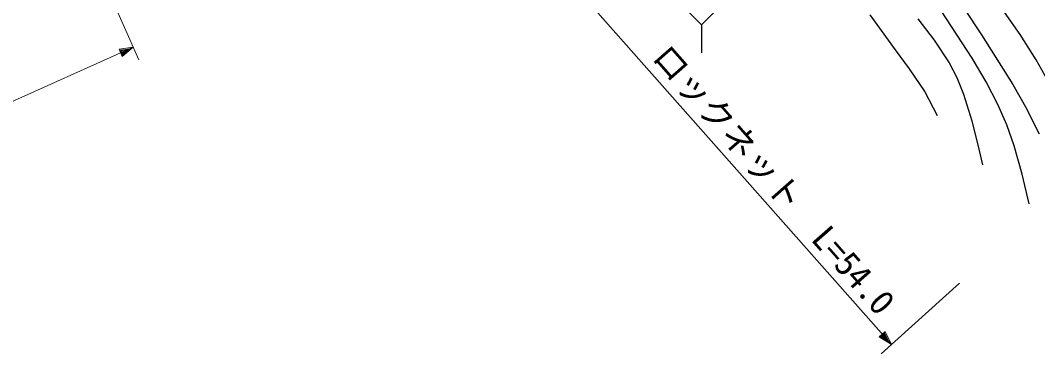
# Model space of a CAD drawing. Units: millimetres, scale not verified. Extents: x 40000 to 680000, y 20000 to 380000.
# Drawn here: x 305921 to 379636, y 241866 to 266576 of the extents above; entities that cross this region are included whole.
import ezdxf
from ezdxf.enums import TextEntityAlignment as Align

# ---------------------------------------------------------------- set-up
doc = ezdxf.new("R2010")
doc.units = ezdxf.units.MM
doc.header["$LTSCALE"] = 1000
for name, color, linetype, lineweight in [('S-BGD', 7, 'Continuous', 25), ('S-STR-HTXT', 7, 'Continuous', 13), ('S-STR-STRC', 7, 'Continuous', 25)]:
    doc.layers.add(name, color=color, linetype=linetype, lineweight=lineweight)
doc.styles.add('ＭＳ ゴシック', font='')
doc.styles.get('ＭＳ ゴシック').set_extended_font_data('MS Gothic')

msp = doc.modelspace()

# ---------------------------------------------------------------- linework, layer by layer
at = {"layer": 'S-BGD'}
for points in [[(380606, 261796), (379517, 263720), (378358, 265555), (375771, 269291), (373003, 273108), (366956, 280779), (360991, 288323), (359040, 290616), (357100, 292739), (355280, 294835), (353357, 296839), (351179, 298451)], [(379010, 253291), (378517, 255450), (377940, 257499), (377394, 259015), (376752, 260491), (375911, 262119), (374889, 263851), (372657, 267251), (370173, 270842), (364601, 278810), (362574, 281542), (360458, 284221), (354156, 291555), (352045, 294084), (349862, 296542), (349327, 297119)], [(350340, 297405), (356894, 290291), (363061, 282763), (365269, 280066), (367601, 277046), (373151, 269188), (375574, 265530), (377830, 261940), (378758, 260323), (379755, 258349)], [(367478, 266977), (369312, 264439), (370337, 263072), (371450, 261398), (372361, 259685)], [(370950, 266689), (372129, 265143), (373221, 263512), (373769, 262436), (374260, 261221), (374855, 259298), (375372, 257259), (375649, 256106)]]:
    msp.add_lwpolyline(points, dxfattribs=at)
at = {"layer": 'S-STR-HTXT'}
for p, q in [((314510, 263712), (311797, 269861)), ((346702, 268338), (369034, 243098)), ((245364, 233851), (314104, 264632)), ((313077, 264480), (314104, 264632)), ((313304, 263965), (313077, 264480)), ((313146, 264423), (313848, 264517)), ((313308, 264055), (313146, 264423)), ((313215, 264366), (313702, 264452)), ((313312, 264145), (313215, 264366)), ((313284, 264308), (313483, 264353)), ((313316, 264235), (313284, 264308)), ((314104, 264632), (313304, 263965)), ((313848, 264517), (313308, 264055)), ((313702, 264452), (313312, 264145)), ((313483, 264353), (313316, 264235)), ((368289, 242428), (373978, 247539)), ((368161, 243662), (368578, 244037)), ((368578, 244037), (369034, 243098)), ((369034, 243098), (368161, 243662)), ((368247, 243685), (368545, 243953)), ((368848, 243308), (368247, 243685)), ((368333, 243709), (368512, 243870)), ((368742, 243429), (368333, 243709)), ((368419, 243733), (368479, 243786)), ((368582, 243609), (368419, 243733)), ((368479, 243786), (368582, 243609)), ((368512, 243870), (368742, 243429)), ((368545, 243953), (368848, 243308))]:
    msp.add_line(p, q, dxfattribs=at)
at = {"layer": 'S-STR-STRC'}
for p, q in [((350792, 270781), (355289, 266251)), ((355289, 266251), (359785, 270781)), ((355289, 266251), (355289, 264237))]:
    msp.add_line(p, q, dxfattribs=at)

# ---------------------------------------------------------------- texts
at = {"layer": 'S-STR-HTXT', "style": 'ＭＳ ゴシック'}
msp.add_text('ロックネット\u3000L=54.0', height=1833, rotation=311.287, dxfattribs=at).set_placement((351174, 263490), align=Align.BOTTOM_LEFT)

doc.saveas('drawing.dxf')
